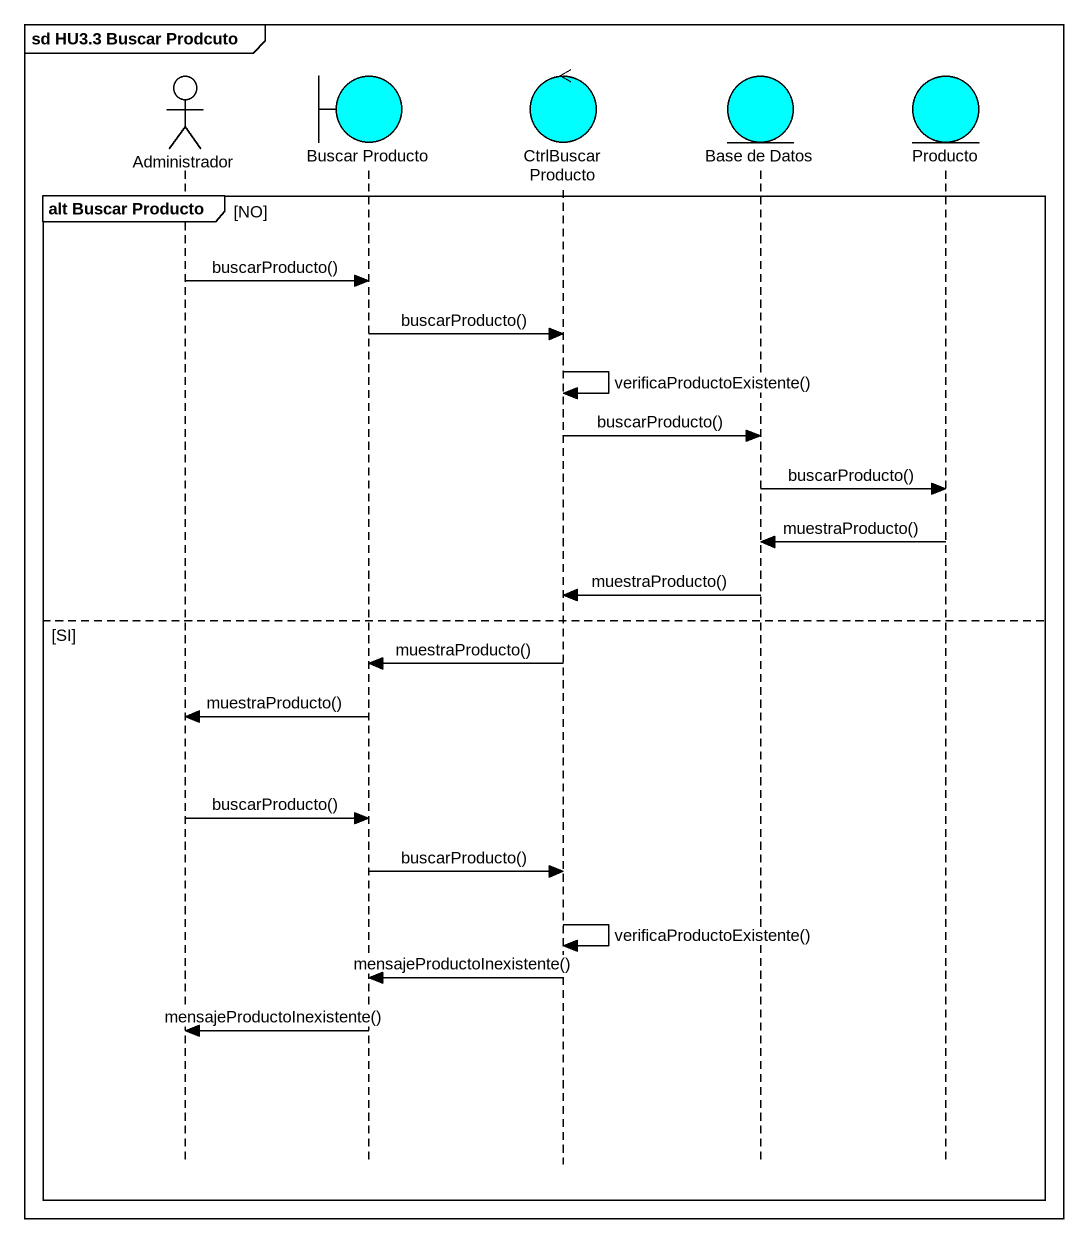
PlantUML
@startuml
mainframe sd HU3.3 Buscar Prodcuto
hide footbox
actor Administrador #FFFFFF
boundary "Buscar Producto" as Buscar_Producto #00FFFF
control CtrlBuscarProducto #00FFFF
entity "Base de Datos" as Base_de_Datos #00FFFF
entity Producto #00FFFF

group alt Buscar Producto [NO]
  Administrador -> Buscar_Producto : buscarProducto()
  Buscar_Producto -> CtrlBuscarProducto : buscarProducto()
  CtrlBuscarProducto -> CtrlBuscarProducto : verificaProductoExistente()
  CtrlBuscarProducto -> Base_de_Datos : buscarProducto()
  Base_de_Datos -> Producto : buscarProducto()
  Producto -> Base_de_Datos : muestraProducto()
  Base_de_Datos -> CtrlBuscarProducto : muestraProducto()
else SI
  CtrlBuscarProducto -> Buscar_Producto : muestraProducto()
  Buscar_Producto -> Administrador : muestraProducto()
  Administrador -> Buscar_Producto : buscarProducto()
  Buscar_Producto -> CtrlBuscarProducto : buscarProducto()
  CtrlBuscarProducto -> CtrlBuscarProducto : verificaProductoExistente()
  CtrlBuscarProducto -> Buscar_Producto : mensajeProductoInexistente()
  Buscar_Producto -> Administrador : mensajeProductoInexistente()
end
@enduml
